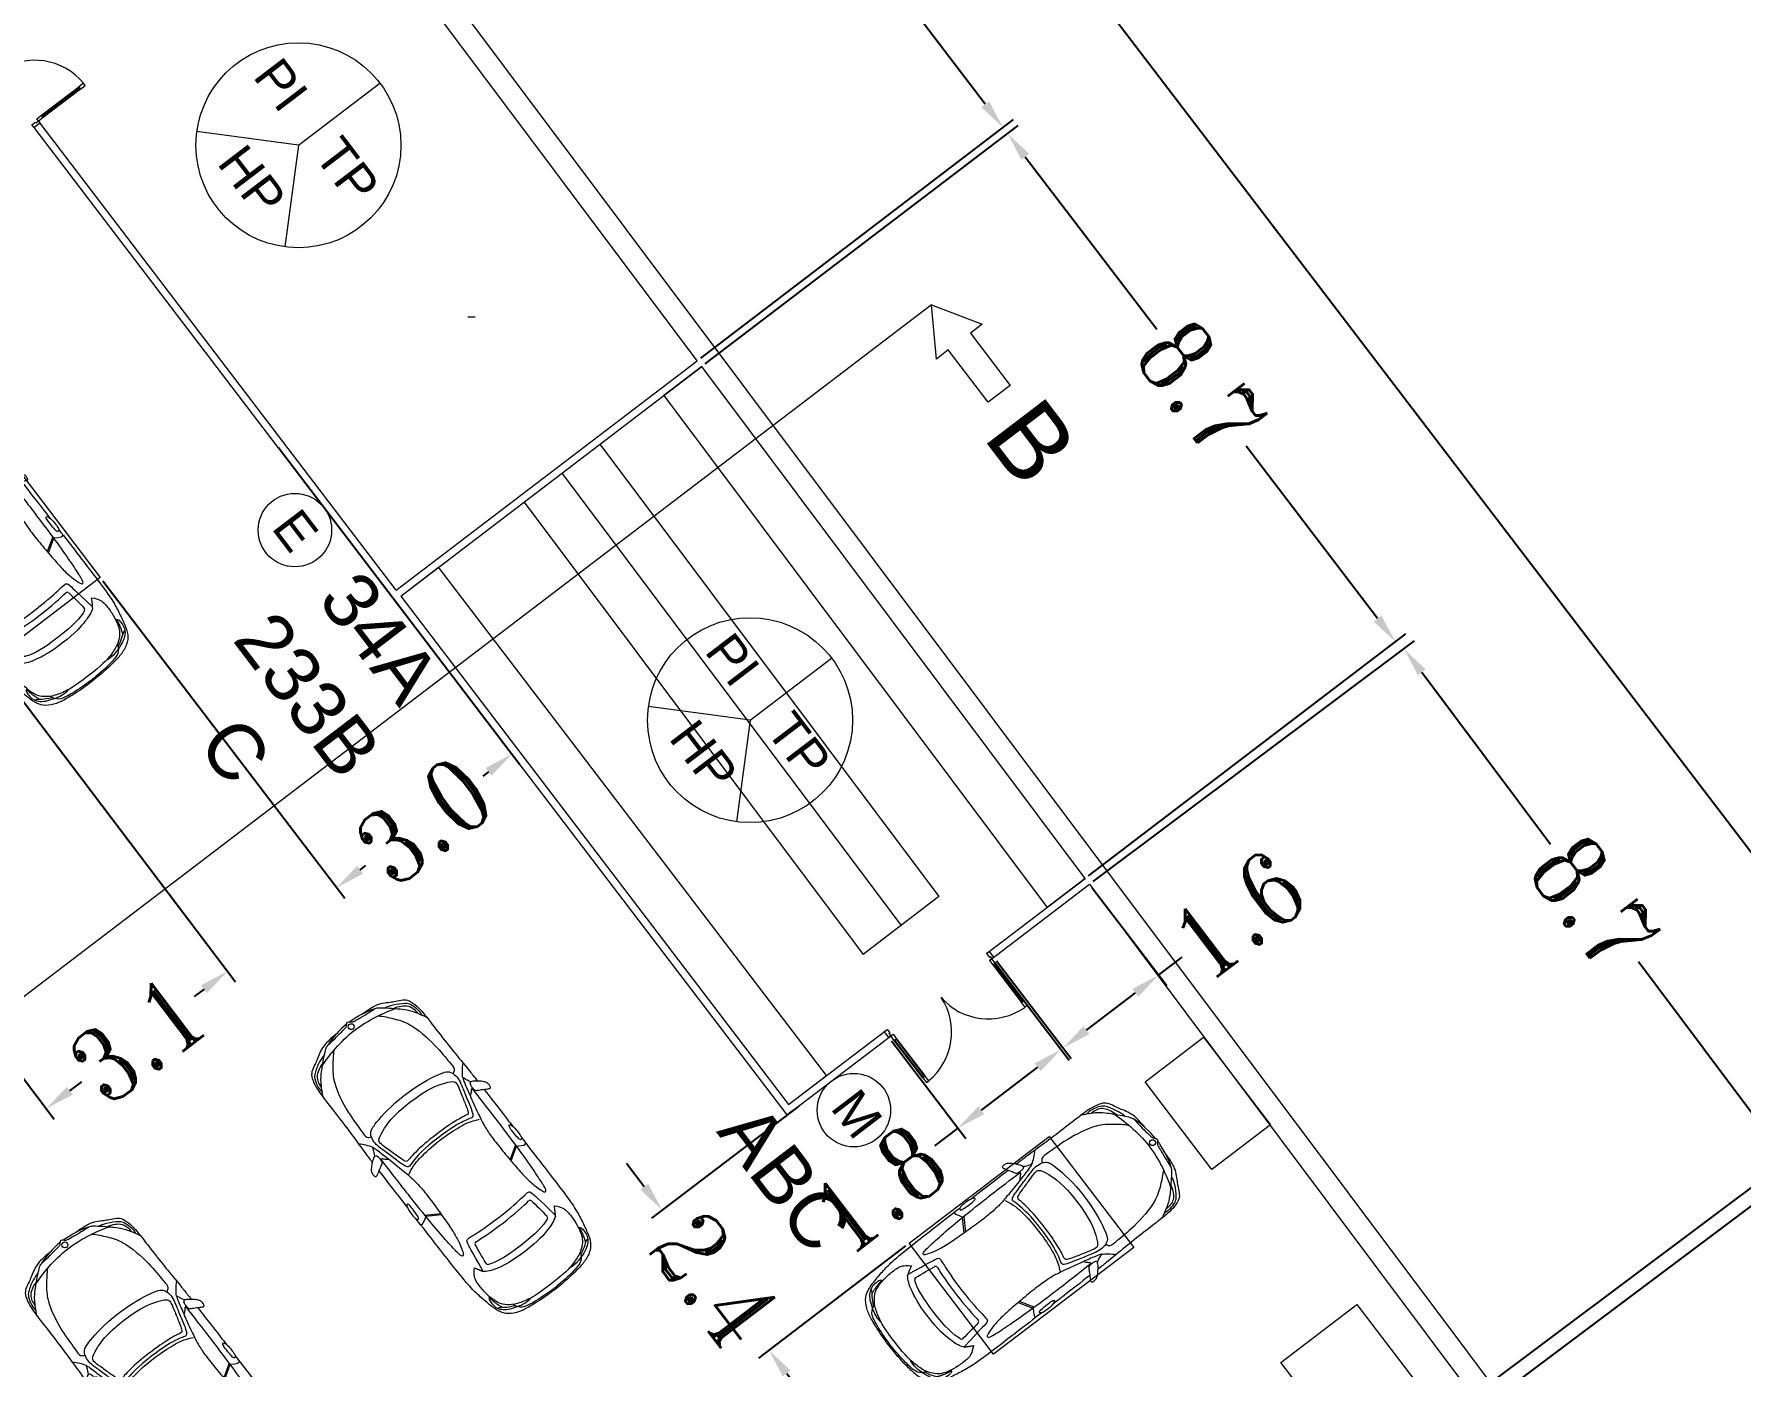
# Model space of a CAD drawing. Header units: metres. Extents: x 1384 to 1901, y 1501 to 2216.
# Drawn here: x 1449.24 to 1472.47, y 2141.61 to 2159.76 of the extents above; entities that cross this region are included whole.
import ezdxf

# ---------------------------------------------------------------- set-up
doc = ezdxf.new("R2010")
doc.units = ezdxf.units.M
doc.header["$LTSCALE"] = 0.05
doc.header["$PDMODE"] = 3
doc.linetypes.add('CONTINUA', pattern=[0])
for name, color, linetype, lineweight in [('Alineador', 101, 'CONTINUA', 15), ('Circulo', 250, 'Continuous', 15), ('Contorno', 250, 'Continuous', 15), ('Cotas Nave 2', 250, 'CONTINUA', 15), ('Desmontadora', 191, 'CONTINUA', 15), ('Elevadores', 31, 'CONTINUA', 15), ('Extintores', 1, 'CONTINUA', 15), ('Linea de Corte', 250, 'CONTINUA', 15), ('mobiliario', 253, 'CONTINUA', 15), ('Nave', 5, 'Continuous', 15), ('Pared Nave', 5, 'CONTINUA', 15), ('Puertas', 4, 'CONTINUA', 15), ('Tabiques', 241, 'CONTINUA', 15), ('TextoDCE', 250, 'Continuous', 15)]:
    doc.layers.add(name, color=color, linetype=linetype, lineweight=lineweight)
doc.layers.add('CochesN', color=7, linetype='CONTINUA', lineweight=15, true_color=0xc3ddd0)
doc.styles.add('ROMANT', font='ROMANT', dxfattribs={"width": 0.85})
doc.styles.get("Standard").update_dxf_attribs({"font": 'arial.ttf'})
doc.dimstyles.new('1-50-GENERAL', dxfattribs={"dimtxt": 0.38, "dimasz": 0.4, "dimexe": 0.18, "dimexo": 0.06, "dimgap": 0.09, "dimtad": 0, "dimdec": 1, "dimzin": 0, "dimdsep": 46, "dimtxsty": 'ROMANT', "dimcen": 0.09, "dimadec": 0, "dimazin": 0, "dimtfac": 1, "dimtdec": 1, "dimtix": 1, "dimtofl": 0, "dimtmove": 0, "dimatfit": 3, "dimfxl": 0, "dimtolj": 1, "dimtzin": 0, "dimarcsym": 0})

# ---------------------------------------------------------------- blocks, each defined once
blk = doc.blocks.new('vh10-3')
for points in [[(6.531, 5.087), (6.644, 5.27)], [(6.669, 5.27), (6.555, 5.086)], [(6.531, 3.879), (6.644, 3.697)], [(6.669, 3.696), (6.555, 3.88)]]:
    blk.add_lwpolyline(points)
blk.add_circle((9.33, 4.483), 0.0405)
for centre, radius, start, end in [((5.578, 5.09), 0.02, 81.3079, 140.3783), ((5.628, 4.983), 0.0289, 84.0079, 156.3114), ((5.923, 4.943), 0.0289, 353.2707, 80.1159), ((5.923, 4.024), 0.0289, 279.8841, 6.7293), ((5.578, 3.877), 0.02, 219.6217, 278.6921), ((5.628, 3.984), 0.0289, 203.6886, 275.9921)]:
    blk.add_arc(centre, radius, start, end)
for points, knots in [([(4.772, 4.483), (4.772, 4.666), (4.796, 4.87), (4.814, 5.015), (4.875, 5.173), (4.971, 5.265), (5.111, 5.312), (5.3, 5.353), (5.477, 5.382), (5.724, 5.394), (6.416, 5.396), (6.7, 5.396)], [18.735534, 18.735534, 18.735534, 18.735534, 19.587149, 20.438764, 21.290379, 22.141994, 22.99361, 23.845225, 24.69684, 25.548455, 26.165326, 26.165326, 26.165326, 26.165326]), ([(7.535, 5.395), (7.39, 5.396), (7.181, 5.396), (6.935, 5.396), (6.893, 5.396)], [10.6007845, 10.6007845, 10.6007845, 10.6007845, 11.0709972, 11.163998, 11.163998, 11.163998, 11.163998]), ([(9.376, 4.705), (9.372, 4.815), (9.361, 4.925), (9.324, 5.021), (9.269, 5.11), (9.233, 5.177), (9.187, 5.273), (9.136, 5.331), (9.002, 5.37), (8.865, 5.38), (8.799, 5.381), (8.545, 5.381), (8.168, 5.382), (7.989, 5.392), (7.735, 5.394), (7.678, 5.395)], [0, 0, 0, 0, 0.851615, 1.70323, 2.554846, 3.406461, 4.258076, 5.109691, 5.961306, 6.812921, 7.664537, 8.516152, 9.367767, 10.219382, 10.435603, 10.435603, 10.435603, 10.435603]), ([(7.727, 5.319), (7.765, 5.291), (7.807, 5.28), (7.846, 5.265), (7.832, 5.257), (7.757, 5.235), (7.534, 5.177), (7.25, 5.112), (7.124, 5.089), (6.951, 5.076), (6.725, 5.079), (6.441, 5.091), (6.242, 5.101), (6.069, 5.13), (5.937, 5.172), (5.905, 5.194), (5.912, 5.216), (5.962, 5.23), (6.178, 5.249), (6.499, 5.269), (6.917, 5.274), (7.267, 5.278), (7.647, 5.274)], [0, 0, 0, 0, 0.640801, 1.281602, 1.922403, 2.563203, 3.204004, 3.844805, 4.485606, 5.126407, 5.767208, 6.408009, 7.04881, 7.68961, 8.330411, 8.971212, 9.612013, 10.252814, 10.893615, 11.534416, 12.175216, 12.797218, 12.797218, 12.797218, 12.797218]), ([(9.22, 4.87), (9.171, 4.92), (9.057, 5.015), (8.864, 5.16), (8.433, 5.245), (8.137, 5.245), (7.995, 5.259), (7.974, 5.21), (7.966, 5.191)], [0, 0, 0, 0, 0.835236, 1.721034, 2.921428, 3.928485, 4.555062, 4.999927, 4.999927, 4.999927, 4.999927]), ([(9.251, 5.008), (9.242, 5.047), (9.222, 5.12), (9.135, 5.269), (9.075, 5.32), (8.952, 5.353), (8.891, 5.351), (8.861, 5.348)], [0, 0, 0, 0, 0.624807, 1.361869, 1.875216, 2.502924, 3.054732, 3.054732, 3.054732, 3.054732]), ([(9.171, 5.097), (9.164, 5.133), (9.137, 5.202), (9.077, 5.28), (9.006, 5.31), (8.948, 5.317), (8.919, 5.315)], [0, 0, 0, 0, 0.604327, 1.163219, 1.657111, 2.190481, 2.190481, 2.190481, 2.190481]), ([(5.436, 4.483), (5.436, 4.709), (5.48, 4.922), (5.521, 5.052), (5.563, 5.103)], [5.556552, 5.556552, 5.556552, 5.556552, 6.635134, 7.654502, 7.654502, 7.654502, 7.654502]), ([(5.582, 5.11), (5.905, 5.06), (6.031, 5.043), (6.055, 5.019), (6.049, 4.953), (6.024, 4.698), (6.024, 4.483)], [-3.392634, -3.392634, -3.392634, -3.392634, -2.551704, -1.701416, -0.851128, -0.000839, -0.000839, -0.000839, -0.000839]), ([(6.7, 3.571), (6.416, 3.571), (5.724, 3.572), (5.477, 3.584), (5.3, 3.613), (5.111, 3.654), (4.971, 3.701), (4.875, 3.794), (4.814, 3.952), (4.796, 4.096), (4.772, 4.301), (4.772, 4.483)], [11.305741, 11.305741, 11.305741, 11.305741, 11.922612, 12.774228, 13.625843, 14.477458, 15.329073, 16.180688, 17.032304, 17.883919, 18.735534, 18.735534, 18.735534, 18.735534]), ([(5.563, 3.864), (5.521, 3.914), (5.48, 4.044), (5.436, 4.257), (5.436, 4.483)], [3.458602, 3.458602, 3.458602, 3.458602, 4.477971, 5.556552, 5.556552, 5.556552, 5.556552]), ([(6.024, 4.483), (6.024, 4.269), (6.049, 4.014), (6.055, 3.947), (6.031, 3.924), (5.905, 3.906), (5.582, 3.857)], [-0.000839, -0.000839, -0.000839, -0.000839, 0.849449, 1.699737, 2.550025, 3.390956, 3.390956, 3.390956, 3.390956]), ([(9.376, 4.261), (9.372, 4.152), (9.361, 4.041), (9.324, 3.945), (9.269, 3.856), (9.233, 3.79), (9.187, 3.693), (9.136, 3.636), (9.002, 3.596), (8.865, 3.587), (8.799, 3.586), (8.545, 3.586), (8.168, 3.585), (7.989, 3.574), (7.735, 3.572), (7.678, 3.572)], [0, 0, 0, 0, 0.851615, 1.70323, 2.554846, 3.406461, 4.258076, 5.109691, 5.961306, 6.812921, 7.664537, 8.516152, 9.367767, 10.219382, 10.435603, 10.435603, 10.435603, 10.435603]), ([(9.22, 4.097), (9.171, 4.046), (9.057, 3.952), (8.864, 3.807), (8.433, 3.722), (8.137, 3.721), (7.995, 3.708), (7.974, 3.757), (7.966, 3.775)], [0, 0, 0, 0, 0.835236, 1.721034, 2.921428, 3.928485, 4.555062, 4.999927, 4.999927, 4.999927, 4.999927]), ([(7.727, 3.647), (7.765, 3.676), (7.807, 3.687), (7.846, 3.702), (7.832, 3.709), (7.757, 3.732), (7.534, 3.789), (7.25, 3.854), (7.124, 3.878), (6.951, 3.89), (6.725, 3.888), (6.441, 3.876), (6.242, 3.865), (6.069, 3.836), (5.937, 3.794), (5.905, 3.772), (5.912, 3.75), (5.962, 3.737), (6.178, 3.717), (6.499, 3.698), (6.917, 3.692), (7.267, 3.688), (7.647, 3.693)], [0, 0, 0, 0, 0.640801, 1.281602, 1.922403, 2.563203, 3.204004, 3.844805, 4.485606, 5.126407, 5.767208, 6.408009, 7.04881, 7.68961, 8.330411, 8.971212, 9.612013, 10.252814, 10.893615, 11.534416, 12.175216, 12.797218, 12.797218, 12.797218, 12.797218]), ([(9.251, 3.959), (9.242, 3.92), (9.222, 3.846), (9.135, 3.697), (9.075, 3.646), (8.952, 3.614), (8.891, 3.615), (8.861, 3.619)], [0, 0, 0, 0, 0.624807, 1.361869, 1.875216, 2.502924, 3.054732, 3.054732, 3.054732, 3.054732]), ([(9.171, 3.87), (9.164, 3.833), (9.137, 3.764), (9.077, 3.686), (9.006, 3.656), (8.948, 3.649), (8.919, 3.651)], [0, 0, 0, 0, 0.604327, 1.163219, 1.657111, 2.190481, 2.190481, 2.190481, 2.190481]), ([(7.535, 3.571), (7.39, 3.571), (7.181, 3.571), (6.935, 3.571), (6.893, 3.571)], [10.6007845, 10.6007845, 10.6007845, 10.6007845, 11.0709972, 11.163998, 11.163998, 11.163998, 11.163998])]:
    blk.add_open_spline(points, degree=3, knots=knots)
for points, degree in [([(6.648, 5.27), (6.592, 5.358), (6.585, 5.376), (6.599, 5.396)], 3), ([(6.936, 5.378), (6.944, 5.371), (6.935, 5.362), (6.919, 5.353), (6.837, 5.349), (6.705, 5.355), (6.681, 5.365), (6.68, 5.381), (6.702, 5.402), (6.78, 5.406), (6.888, 5.402), (6.928, 5.385), (6.936, 5.378)], 3), ([(7.591, 5.299), (7.598, 5.29), (7.611, 5.285), (7.664, 5.283), (7.703, 5.284), (7.731, 5.298), (7.728, 5.331), (7.659, 5.42), (7.608, 5.471), (7.563, 5.491), (7.506, 5.488), (7.497, 5.482), (7.496, 5.464), (7.514, 5.432), (7.568, 5.339), (7.584, 5.308), (7.591, 5.299)], 3), ([(7.838, 5.262), (7.897, 5.292), (7.946, 5.339), (7.998, 5.39)], 3), ([(8.799, 5.381), (8.93, 5.312), (9.025, 5.251), (9.119, 5.155), (9.153, 5.117), (9.266, 4.993), (9.313, 4.928), (9.329, 4.894), (9.33, 4.812), (9.354, 4.641), (9.363, 4.562), (9.373, 4.529), (9.397, 4.511), (9.409, 4.495), (9.41, 4.483)], 3), ([(4.864, 4.483), (4.864, 4.735), (4.891, 4.879), (4.946, 5.056), (5.03, 5.163), (5.106, 5.217), (5.205, 5.248), (5.343, 5.273), (5.516, 5.273), (5.581, 5.256), (5.646, 5.215), (5.684, 5.176)], 3), ([(5.234, 5.252), (5.241, 5.274), (5.213, 5.289), (5.132, 5.289), (5.053, 5.273), (4.989, 5.22), (4.935, 5.137), (4.89, 4.999), (4.869, 4.912), (4.88, 4.808)], 3), ([(5.05, 5.264), (5.042, 5.224), (5.003, 5.186), (4.958, 5.11), (4.933, 5.054)], 3), ([(5.235, 5.265), (5.13, 5.251), (5.024, 5.207)], 2), ([(5.684, 5.176), (5.598, 5.131), (5.571, 5.109)], 2), ([(7.397, 4.483), (7.397, 4.716), (7.357, 4.945), (7.328, 5.015), (7.33, 5.053), (7.392, 5.083), (7.617, 5.144), (7.771, 5.187), (7.864, 5.211), (7.975, 5.195), (8.03, 5.158), (8.073, 5.083), (8.14, 4.716), (8.14, 4.483)], 3), ([(7.449, 4.483), (7.449, 4.627), (7.435, 4.829), (7.414, 4.944), (7.402, 4.988), (7.404, 5.023), (7.432, 5.035), (7.499, 5.06), (7.686, 5.113), (7.815, 5.151), (7.869, 5.151), (7.924, 5.063), (8.018, 4.785), (8.018, 4.483)], 3), ([(7.646, 5.284), (7.65, 5.265), (7.632, 5.247), (7.611, 5.23), (7.591, 5.208), (7.581, 5.19)], 3), ([(4.79, 4.483), (4.79, 4.528), (4.802, 4.79), (4.837, 4.965), (4.861, 5.004), (4.904, 5.039)], 3), ([(4.904, 5.039), (4.936, 5.058), (4.963, 5.066)], 2), ([(5.535, 4.483), (5.535, 4.732), (5.559, 4.898), (5.602, 4.994)], 3), ([(5.631, 5.011), (5.744, 4.999), (5.844, 4.986), (5.928, 4.971)], 3), ([(5.952, 4.939), (5.943, 4.863), (5.928, 4.657), (5.928, 4.483)], 3), ([(7.248, 5.096), (7.308, 4.975), (7.333, 4.833), (7.354, 4.629), (7.354, 4.483)], 3), ([(9.153, 5.117), (9.203, 4.977), (9.264, 4.718), (9.264, 4.483)], 3), ([(9.398, 4.508), (9.393, 4.623), (9.369, 4.789), (9.325, 4.897)], 3), ([(4.904, 3.928), (4.861, 3.962), (4.837, 4.002), (4.802, 4.177), (4.79, 4.439), (4.79, 4.483)], 3), ([(5.684, 3.79), (5.646, 3.752), (5.581, 3.71), (5.516, 3.693), (5.343, 3.694), (5.205, 3.718), (5.106, 3.75), (5.03, 3.804), (4.946, 3.911), (4.891, 4.088), (4.864, 4.232), (4.864, 4.483)], 3), ([(5.602, 3.972), (5.559, 4.069), (5.535, 4.234), (5.535, 4.483)], 3), ([(5.928, 4.483), (5.928, 4.309), (5.943, 4.104), (5.952, 4.027)], 3), ([(7.354, 4.483), (7.354, 4.337), (7.333, 4.134), (7.308, 3.991), (7.248, 3.87)], 3), ([(8.14, 4.483), (8.14, 4.25), (8.073, 3.883), (8.03, 3.808), (7.975, 3.772), (7.864, 3.755), (7.771, 3.779), (7.617, 3.823), (7.392, 3.883), (7.33, 3.914), (7.328, 3.951), (7.357, 4.021), (7.397, 4.25), (7.397, 4.483)], 3), ([(8.018, 4.483), (8.018, 4.181), (7.924, 3.904), (7.869, 3.816), (7.815, 3.816), (7.686, 3.853), (7.499, 3.906), (7.432, 3.931), (7.404, 3.944), (7.402, 3.979), (7.414, 4.022), (7.435, 4.138), (7.449, 4.34), (7.449, 4.483)], 3), ([(9.41, 4.483), (9.409, 4.472), (9.397, 4.455), (9.373, 4.438), (9.363, 4.404), (9.354, 4.325), (9.33, 4.155), (9.329, 4.073), (9.313, 4.038), (9.266, 3.973), (9.153, 3.85), (9.119, 3.812), (9.025, 3.715), (8.93, 3.655), (8.799, 3.586)], 3), ([(9.264, 4.483), (9.264, 4.248), (9.203, 3.989), (9.153, 3.849)], 3), ([(9.398, 4.459), (9.393, 4.343), (9.369, 4.177), (9.325, 4.069)], 3), ([(5.234, 3.715), (5.241, 3.693), (5.213, 3.677), (5.132, 3.677), (5.053, 3.693), (4.989, 3.746), (4.935, 3.83), (4.89, 3.967), (4.869, 4.054), (4.88, 4.158)], 3), ([(5.928, 3.995), (5.844, 3.98), (5.744, 3.967), (5.631, 3.955)], 3), ([(4.963, 3.9), (4.936, 3.908), (4.904, 3.928)], 2), ([(5.05, 3.702), (5.042, 3.742), (5.003, 3.78), (4.958, 3.857), (4.933, 3.912)], 3), ([(5.235, 3.701), (5.13, 3.715), (5.024, 3.759)], 2), ([(5.571, 3.858), (5.598, 3.835), (5.684, 3.79)], 2), ([(7.646, 3.683), (7.65, 3.702), (7.632, 3.719), (7.611, 3.736), (7.591, 3.758), (7.581, 3.777)], 3), ([(6.648, 3.696), (6.592, 3.609), (6.585, 3.59), (6.599, 3.571)], 3), ([(6.936, 3.588), (6.944, 3.595), (6.935, 3.605), (6.919, 3.614), (6.837, 3.618), (6.705, 3.612), (6.681, 3.602), (6.68, 3.585), (6.702, 3.564), (6.78, 3.56), (6.888, 3.564), (6.928, 3.582), (6.936, 3.588)], 3), ([(7.591, 3.667), (7.598, 3.676), (7.611, 3.682), (7.664, 3.684), (7.703, 3.682), (7.731, 3.669), (7.728, 3.635), (7.659, 3.546), (7.608, 3.496), (7.563, 3.475), (7.506, 3.479), (7.497, 3.485), (7.496, 3.503), (7.514, 3.534), (7.568, 3.627), (7.584, 3.658), (7.591, 3.667)], 3), ([(7.838, 3.704), (7.897, 3.674), (7.946, 3.627), (7.998, 3.576)], 3)]:
    blk.add_open_spline(points, degree=degree)
blk = doc.blocks.new('A$C3628088D')
at = {"layer": 'Puertas'}
for p, q in [((35, 820), (35, 900)), ((35, 900), (75, 900)), ((75, 820), (35, 820)), ((75, 820), (35, 820)), ((35, 820), (35, 180)), ((45, 820), (45, 180)), ((65, 820), (45, 820)), ((65, 180), (65, 820)), ((75, 900), (75, 820)), ((75, 180), (75, 820)), ((35, 100), (0, 100)), ((0, 100), (0, 0)), ((35, 180), (35, 100)), ((75, 180), (35, 180)), ((35, 180), (75, 180)), ((35, 60), (35, 100)), ((35, 100), (75, 100)), ((50, 60), (35, 60)), ((45, 180), (65, 180)), ((50, 50), (50, 60)), ((50, 0), (50, 50)), ((75, 100), (75, 180)), ((0, 0), (50, 0))]:
    blk.add_line(p, q, dxfattribs=at)
for points in [[(1725, 900), (1725, 820), (1765, 820), (1765, 900)], [(1725, 180), (1725, 820), (1765, 820), (1765, 180)], [(1735, 180), (1735, 820), (1755, 820), (1755, 180)], [(1725, 100), (1725, 180), (1765, 180), (1765, 100)], [(1765, 100), (1800, 100), (1800, 0), (1750, 0), (1750, 50), (1750, 60), (1765, 60)]]:
    blk.add_lwpolyline(points, close=True, dxfattribs=at)
blk.add_arc((1757, 42), 858, 92.1038, 176.1334, dxfattribs=at)
blk.add_ellipse((70, 105), major_axis=(-772, 326), ratio=0.94084, start_param=-2.726592, end_param=-1.199193, dxfattribs=at)
blk = doc.blocks.new('*D234')
at = {"layer": 'Cotas Nave 2', "color": 0, "lineweight": -2, "transparency": 16777216}
for p, q in [((1462.311, 2147.122), (1463.326, 2145.791)), ((1460.908, 2146.051), (1461.922, 2144.721)), ((1462.898, 2145.692), (1462.131, 2145.107)), ((1461.813, 2144.864), (1461.495, 2144.621))]:
    blk.add_line(p, q, dxfattribs=at)
at = {"layer": 'Cotas Nave 2', "color": 0, "transparency": 16777216}
for points in [[(1462.858, 2145.745), (1462.939, 2145.639), (1463.217, 2145.934)], [(1462.091, 2145.16), (1462.172, 2145.054), (1461.813, 2144.864)]]:
    blk.add_solid(points, dxfattribs=at)
at = {"layer": 'Defpoints', "color": 0, "transparency": 16777216}
for p in [(1462.275, 2147.169), (1460.871, 2146.099), (1461.813, 2144.864)]:
    blk.add_point(p, dxfattribs=at)
at = {"layer": 'Cotas Nave 2', "color": 0, "transparency": 16777216, "insert": (1460.731, 2144.039), "char_height": 1, "attachment_point": 5, "rotation": 37.3275, "style": 'ROMANT'}
blk.add_mtext('\\A1;1.8', dxfattribs=at)
blk = doc.blocks.new('*D235')
at = {"layer": 'Cotas Nave 2', "color": 0, "lineweight": -2, "transparency": 16777216}
for p, q in [((1463.641, 2148.136), (1464.656, 2146.805)), ((1462.339, 2147.143), (1463.354, 2145.812)), ((1464.547, 2146.949), (1464.865, 2147.191)), ((1463.562, 2146.198), (1464.229, 2146.706))]:
    blk.add_line(p, q, dxfattribs=at)
at = {"layer": 'Cotas Nave 2', "color": 0, "transparency": 16777216}
for points in [[(1464.188, 2146.759), (1464.269, 2146.653), (1464.547, 2146.949)], [(1463.522, 2146.251), (1463.603, 2146.145), (1463.244, 2145.955)]]:
    blk.add_solid(points, dxfattribs=at)
at = {"layer": 'Defpoints', "color": 0, "transparency": 16777216}
for p in [(1463.605, 2148.184), (1462.303, 2147.191), (1463.244, 2145.955)]:
    blk.add_point(p, dxfattribs=at)
at = {"layer": 'Cotas Nave 2', "color": 0, "transparency": 16777216, "insert": (1465.628, 2147.773), "char_height": 1, "attachment_point": 5, "rotation": 37.3275, "style": 'ROMANT'}
blk.add_mtext('\\A1;1.6', dxfattribs=at)
blk = doc.blocks.new('*D236')
at = {"layer": 'Cotas Nave 2', "color": 0, "lineweight": -2, "transparency": 16777216}
for p, q in [((1458.373, 2155.268), (1462.632, 2158.515)), ((1462.731, 2158.088), (1464.522, 2155.741)), ((1467.525, 2151.802), (1465.735, 2154.149)), ((1463.592, 2148.299), (1467.911, 2151.593))]:
    blk.add_line(p, q, dxfattribs=at)
at = {"layer": 'Cotas Nave 2', "color": 0, "transparency": 16777216}
for points in [[(1462.784, 2158.129), (1462.678, 2158.048), (1462.489, 2158.406)], [(1467.578, 2151.842), (1467.472, 2151.761), (1467.768, 2151.484)]]:
    blk.add_solid(points, dxfattribs=at)
at = {"layer": 'Defpoints', "color": 0, "transparency": 16777216}
for p in [(1458.326, 2155.232), (1467.768, 2151.484), (1463.544, 2148.263)]:
    blk.add_point(p, dxfattribs=at)
at = {"layer": 'Cotas Nave 2', "color": 0, "transparency": 16777216, "insert": (1465.128, 2154.945), "char_height": 1, "attachment_point": 5, "rotation": 307.3275, "style": 'ROMANT'}
blk.add_mtext('\\A1;8.7', dxfattribs=at)
blk = doc.blocks.new('*D239')
at = {"layer": 'Cotas Nave 2', "color": 0, "lineweight": -2, "transparency": 16777216}
for p, q in [((1452.375, 2163.275), (1456.566, 2166.471)), ((1456.665, 2166.043), (1458.819, 2163.219)), ((1462.186, 2158.804), (1460.032, 2161.628)), ((1458.313, 2155.348), (1462.571, 2158.595))]:
    blk.add_line(p, q, dxfattribs=at)
at = {"layer": 'Cotas Nave 2', "color": 0, "transparency": 16777216}
for points in [[(1456.718, 2166.084), (1456.612, 2166.003), (1456.423, 2166.362)], [(1462.239, 2158.844), (1462.133, 2158.763), (1462.428, 2158.486)]]:
    blk.add_solid(points, dxfattribs=at)
at = {"layer": 'Defpoints', "color": 0, "transparency": 16777216}
for p in [(1452.327, 2163.238), (1462.428, 2158.486), (1458.265, 2155.311)]:
    blk.add_point(p, dxfattribs=at)
at = {"layer": 'Cotas Nave 2', "color": 0, "transparency": 16777216, "insert": (1459.425, 2162.424), "char_height": 1, "attachment_point": 5, "rotation": 307.3275, "style": 'ROMANT'}
blk.add_mtext('\\A1;9.9', dxfattribs=at)
blk = doc.blocks.new('*D241')
at = {"layer": 'Cotas Nave 2', "color": 0, "lineweight": -2, "transparency": 16777216}
for p, q in [((1452.357, 2163.696), (1448.539, 2168.817)), ((1448.326, 2168.434), (1438.071, 2160.789)), ((1425.628, 2151.512), (1435.883, 2159.157)), ((1429.017, 2146.296), (1425.199, 2151.417))]:
    blk.add_line(p, q, dxfattribs=at)
at = {"layer": 'Cotas Nave 2', "color": 0, "transparency": 16777216}
for points in [[(1448.286, 2168.488), (1448.366, 2168.381), (1448.647, 2168.673)], [(1425.588, 2151.566), (1425.667, 2151.459), (1425.307, 2151.273)]]:
    blk.add_solid(points, dxfattribs=at)
at = {"layer": 'Defpoints', "color": 0, "transparency": 16777216}
for p in [(1452.393, 2163.648), (1425.307, 2151.273), (1429.053, 2146.248)]:
    blk.add_point(p, dxfattribs=at)
at = {"layer": 'Cotas Nave 2', "color": 0, "transparency": 16777216, "insert": (1436.977, 2159.973), "char_height": 1, "attachment_point": 5, "rotation": 36.7046, "style": 'ROMANT'}
blk.add_mtext('\\A1;29.1', dxfattribs=at)
blk = doc.blocks.new('*D242')
at = {"layer": 'Cotas Nave 2', "color": 0, "lineweight": -2, "transparency": 16777216}
for p, q in [((1463.653, 2148.22), (1468.03, 2151.498)), ((1468.126, 2151.07), (1469.878, 2148.731)), ((1472.865, 2144.742), (1471.078, 2147.129)), ((1468.872, 2141.251), (1473.249, 2144.53))]:
    blk.add_line(p, q, dxfattribs=at)
at = {"layer": 'Cotas Nave 2', "color": 0, "transparency": 16777216}
for points in [[(1468.179, 2151.11), (1468.073, 2151.03), (1467.886, 2151.39)], [(1472.919, 2144.782), (1472.812, 2144.702), (1473.105, 2144.422)]]:
    blk.add_solid(points, dxfattribs=at)
at = {"layer": 'Defpoints', "color": 0, "transparency": 16777216}
for p in [(1463.605, 2148.184), (1473.105, 2144.422), (1468.824, 2141.215)]:
    blk.add_point(p, dxfattribs=at)
at = {"layer": 'Cotas Nave 2', "color": 0, "transparency": 16777216, "insert": (1470.478, 2147.93), "char_height": 1, "attachment_point": 5, "rotation": 306.8312, "style": 'ROMANT'}
blk.add_mtext('\\A1;8.7', dxfattribs=at)
blk = doc.blocks.new('*D244')
at = {"layer": 'Cotas Nave 2', "color": 0, "lineweight": -2, "transparency": 16777216}
for p, q in [((1468.993, 2141.092), (1473.421, 2144.409)), ((1473.517, 2143.981), (1474.425, 2142.768)), ((1476.574, 2139.898), (1475.625, 2141.166)), ((1472.53, 2136.37), (1476.958, 2139.686))]:
    blk.add_line(p, q, dxfattribs=at)
at = {"layer": 'Cotas Nave 2', "color": 0, "transparency": 16777216}
for points in [[(1473.57, 2144.02), (1473.463, 2143.941), (1473.277, 2144.301)], [(1476.628, 2139.938), (1476.521, 2139.858), (1476.814, 2139.578)]]:
    blk.add_solid(points, dxfattribs=at)
at = {"layer": 'Defpoints', "color": 0, "transparency": 16777216}
for p in [(1468.945, 2141.056), (1476.814, 2139.578), (1472.482, 2136.334)]:
    blk.add_point(p, dxfattribs=at)
at = {"layer": 'Cotas Nave 2', "color": 0, "transparency": 16777216, "insert": (1475.025, 2141.967), "char_height": 1, "attachment_point": 5, "rotation": 306.832, "style": 'ROMANT'}
blk.add_mtext('\\A1;5.9', dxfattribs=at)
blk = doc.blocks.new('*D258')
at = {"layer": 'Cotas Nave 2', "color": 0, "lineweight": -2, "transparency": 16777216}
for p, q in [((1452.441, 2163.684), (1458.073, 2167.979)), ((1458.172, 2167.552), (1479.299, 2139.846)), ((1502.365, 2109.598), (1481.004, 2137.61)), ((1496.621, 2104.714), (1502.751, 2109.389))]:
    blk.add_line(p, q, dxfattribs=at)
at = {"layer": 'Cotas Nave 2', "color": 0, "transparency": 16777216}
for points in [[(1458.225, 2167.592), (1458.119, 2167.511), (1457.93, 2167.87)], [(1502.418, 2109.638), (1502.312, 2109.557), (1502.608, 2109.28)]]:
    blk.add_solid(points, dxfattribs=at)
at = {"layer": 'Defpoints', "color": 0, "transparency": 16777216}
for p in [(1457.93, 2167.87), (1452.393, 2163.648), (1496.573, 2104.678)]:
    blk.add_point(p, dxfattribs=at)
at = {"layer": 'Cotas Nave 2', "color": 0, "transparency": 16777216, "insert": (1480.152, 2138.728), "char_height": 1, "attachment_point": 5, "rotation": 307.3275, "style": 'ROMANT'}
blk.add_mtext('\\A1;73.7', dxfattribs=at)
blk = doc.blocks.new('*D265')
at = {"layer": 'Cotas Nave 2', "color": 0, "lineweight": -2, "transparency": 16777216}
for p, q in [((1459.647, 2145.165), (1457.645, 2143.639)), ((1457.545, 2144.066), (1457.303, 2144.384)), ((1461.1, 2143.26), (1459.098, 2141.733)), ((1459.483, 2141.524), (1459.726, 2141.206))]:
    blk.add_line(p, q, dxfattribs=at)
at = {"layer": 'Cotas Nave 2', "color": 0, "transparency": 16777216}
for points in [[(1457.598, 2144.106), (1457.492, 2144.025), (1457.788, 2143.748)], [(1459.536, 2141.564), (1459.43, 2141.484), (1459.241, 2141.842)]]:
    blk.add_solid(points, dxfattribs=at)
at = {"layer": 'Defpoints', "color": 0, "transparency": 16777216}
for p in [(1459.694, 2145.202), (1457.788, 2143.748), (1461.148, 2143.296)]:
    blk.add_point(p, dxfattribs=at)
at = {"layer": 'Cotas Nave 2', "color": 0, "transparency": 16777216, "insert": (1458.514, 2142.795), "char_height": 1, "attachment_point": 5, "rotation": 307.3275, "style": 'ROMANT'}
blk.add_mtext('\\A1;2.4', dxfattribs=at)
blk = doc.blocks.new('*D281')
at = {"layer": 'Cotas Nave 2', "color": 0, "lineweight": -2, "transparency": 16777216}
for p, q in [((1429.005, 2146.212), (1424.085, 2142.515)), ((1424.469, 2142.304), (1445.493, 2114.317)), ((1468.224, 2084.058), (1447.181, 2112.069)), ((1473.241, 2087.327), (1468.32, 2083.63))]:
    blk.add_line(p, q, dxfattribs=at)
at = {"layer": 'Cotas Nave 2', "color": 0, "transparency": 16777216}
for points in [[(1424.522, 2142.344), (1424.415, 2142.264), (1424.228, 2142.624)], [(1468.277, 2084.098), (1468.17, 2084.018), (1468.464, 2083.738)]]:
    blk.add_solid(points, dxfattribs=at)
at = {"layer": 'Defpoints', "color": 0, "transparency": 16777216}
for p in [(1429.053, 2146.248), (1473.289, 2087.363), (1468.464, 2083.738)]:
    blk.add_point(p, dxfattribs=at)
at = {"layer": 'Cotas Nave 2', "color": 0, "transparency": 16777216, "insert": (1446.337, 2113.193), "char_height": 1, "attachment_point": 5, "rotation": 306.9145, "style": 'ROMANT'}
blk.add_mtext('\\A1;73.6', dxfattribs=at)
blk = doc.blocks.new('*D282')
at = {"layer": 'Cotas Nave 2', "color": 0, "lineweight": -2, "transparency": 16777216}
for p, q in [((1452.56, 2154.133), (1455.853, 2149.814)), ((1450.174, 2152.314), (1453.468, 2147.995)), ((1455.426, 2149.715), (1455.347, 2149.654)), ((1453.676, 2148.381), (1453.755, 2148.441))]:
    blk.add_line(p, q, dxfattribs=at)
at = {"layer": 'Cotas Nave 2', "color": 0, "transparency": 16777216}
for points in [[(1455.385, 2149.768), (1455.466, 2149.662), (1455.744, 2149.957)], [(1453.636, 2148.434), (1453.717, 2148.328), (1453.358, 2148.138)]]:
    blk.add_solid(points, dxfattribs=at)
at = {"layer": 'Defpoints', "color": 0, "transparency": 16777216}
for p in [(1452.523, 2154.181), (1450.138, 2152.362), (1455.744, 2149.957)]:
    blk.add_point(p, dxfattribs=at)
at = {"layer": 'Cotas Nave 2', "color": 0, "transparency": 16777216, "insert": (1454.551, 2149.048), "char_height": 1, "attachment_point": 5, "rotation": 37.3275, "style": 'ROMANT'}
blk.add_mtext('\\A1;3.0', dxfattribs=at)
blk = doc.blocks.new('*D283')
at = {"layer": 'Cotas Nave 2', "color": 0, "lineweight": -2, "transparency": 16777216}
for p, q in [((1448.7, 2151.19), (1451.981, 2146.855)), ((1446.233, 2149.322), (1449.515, 2144.988)), ((1451.554, 2146.757), (1451.42, 2146.656)), ((1449.725, 2145.372), (1449.889, 2145.496))]:
    blk.add_line(p, q, dxfattribs=at)
at = {"layer": 'Cotas Nave 2', "color": 0, "transparency": 16777216}
for points in [[(1451.514, 2146.81), (1451.594, 2146.704), (1451.873, 2146.999)], [(1449.685, 2145.426), (1449.765, 2145.319), (1449.406, 2145.131)]]:
    blk.add_solid(points, dxfattribs=at)
at = {"layer": 'Defpoints', "color": 0, "transparency": 16777216}
for p in [(1448.664, 2151.237), (1446.197, 2149.37), (1451.873, 2146.999)]:
    blk.add_point(p, dxfattribs=at)
at = {"layer": 'Cotas Nave 2', "color": 0, "transparency": 16777216, "insert": (1450.654, 2146.076), "char_height": 1, "attachment_point": 5, "rotation": 37.129, "style": 'ROMANT'}
blk.add_mtext('\\A1;3.1', dxfattribs=at)

msp = doc.modelspace()

# ---------------------------------------------------------------- linework, layer by layer
at = {"layer": 'Alineador'}
msp.add_lwpolyline([(1465.156, 2146.102), (1466.066, 2144.909), (1465.271, 2144.302), (1464.361, 2145.495)], close=True, dxfattribs=at)
at = {"layer": 'Circulo'}
for p, q in [((1452.838, 2158.245), (1453.947, 2159.091)), ((1452.838, 2158.245), (1451.455, 2158.431)), ((1452.838, 2158.245), (1452.651, 2156.863)), ((1458.985, 2150.418), (1460.094, 2151.264)), ((1458.985, 2150.418), (1457.602, 2150.604)), ((1458.985, 2150.418), (1458.799, 2149.035))]:
    msp.add_line(p, q, dxfattribs=at)
for centre in [(1452.838, 2158.245), (1458.985, 2150.418)]:
    msp.add_circle(centre, 1.395, dxfattribs=at)
at = {"layer": 'Contorno'}
msp.add_line((1455.142, 2155.908), (1455.242, 2155.908), dxfattribs=at)
at = {"layer": 'Desmontadora'}
msp.add_lwpolyline([(1466.21, 2141.674), (1467.244, 2142.463), (1468.426, 2140.912), (1467.392, 2140.124)], close=True, dxfattribs=at)
at = {"layer": 'Elevadores'}
for points in [[(1447.172, 2153.118), (1448.682, 2154.27), (1450.138, 2152.362), (1448.627, 2151.21)], [(1463.056, 2144.751), (1464.208, 2143.241), (1462.3, 2141.785), (1461.148, 2143.296)]]:
    msp.add_lwpolyline(points, close=True, dxfattribs=at)
at = {"layer": 'Extintores'}
for centre in [(1452.79, 2153.006), (1452.79, 2153.006), (1460.398, 2145.109)]:
    msp.add_circle(centre, 0.5, dxfattribs=at)
at = {"layer": 'Linea de Corte'}
msp.add_line((1461.452, 2156.072), (1436.467, 2137.02), dxfattribs=at)
at = {"layer": 'Linea de Corte', "linetype": 'Continuous'}
msp.add_lwpolyline([(1462.226, 2154.746), (1461.683, 2155.458), (1461.52, 2155.334), (1461.452, 2156.072), (1462.145, 2155.81), (1461.983, 2155.686), (1462.526, 2154.974), (1462.226, 2154.746)], dxfattribs=at)
at = {"layer": 'mobiliario'}
for p, q in [((1457.809, 2154.837), (1463.027, 2147.869)), ((1456.942, 2154.177), (1461.555, 2148.016)), ((1456.425, 2153.782), (1461.039, 2147.622)), ((1455.908, 2153.388), (1460.522, 2147.228)), ((1460.025, 2145.58), (1454.746, 2152.502)), ((1461.555, 2148.016), (1460.522, 2147.228))]:
    msp.add_line(p, q, dxfattribs=at)
at = {"layer": 'Nave'}
msp.add_lwpolyline([(1429.053, 2146.248), (1452.393, 2163.648), (1496.573, 2104.678), (1478.833, 2091.528), (1469.012, 2104.612)], dxfattribs=at)
at = {"layer": 'Pared Nave'}
for p, q in [((1458.265, 2155.311), (1452.327, 2163.238)), ((1463.544, 2148.263), (1458.326, 2155.232)), ((1463.605, 2148.184), (1468.824, 2141.215))]:
    msp.add_line(p, q, dxfattribs=at)
at = {"layer": 'Tabiques'}
for p, q in [((1454.15, 2152.047), (1449.241, 2158.485)), ((1454.169, 2152.188), (1449.321, 2158.545)), ((1454.169, 2152.188), (1458.265, 2155.311)), ((1454.23, 2152.108), (1458.326, 2155.232)), ((1458.326, 2155.232), (1457.809, 2154.837)), ((1458.326, 2155.232), (1458.326, 2155.232)), ((1454.23, 2152.108), (1454.746, 2152.502)), ((1459.489, 2145.045), (1454.15, 2152.047)), ((1454.23, 2152.108), (1459.508, 2145.186)), ((1462.202, 2147.24), (1463.544, 2148.263)), ((1462.202, 2147.24), (1463.544, 2148.263)), ((1463.544, 2148.263), (1463.027, 2147.869)), ((1462.243, 2147.145), (1463.605, 2148.184)), ((1459.508, 2145.186), (1460.85, 2146.209)), ((1459.508, 2145.186), (1460.85, 2146.209)), ((1459.569, 2145.106), (1460.931, 2146.145)), ((1459.508, 2145.186), (1460.025, 2145.58)), ((1459.569, 2145.106), (1459.489, 2145.045))]:
    msp.add_line(p, q, dxfattribs=at)

# ---------------------------------------------------------------- block references
at = {"layer": 'CochesN'}
for p, xscale, yscale, zscale, rotation in [((1456.454, 2149.934), 0.9929999349109643, 0.9929999349109643, 0.9929999349109643, 127.8135183497132), ((1462.753, 2141.655), 0.9929999349109639, 0.9929999349109639, 0.9929999349109639, 127.8135183497132), ((1459.872, 2135.469), 0.9929999349109643, 0.9929999349109643, 0.9929999349109643, 37.81351834981396), ((1458.856, 2138.684), 0.9929999349109636, 0.9929999349109636, 0.9929999349109636, 127.8135183497132)]:
    msp.add_blockref('vh10-3', p, dxfattribs=dict(at, xscale=xscale, yscale=yscale, zscale=zscale, rotation=rotation))
at = {"layer": 'Puertas', "xscale": 0.001, "yscale": 0.001, "zscale": 0.001}
for p, rotation in [((1448.15, 2159.916), 307.3275155236963), ((1462.242, 2147.27), 217.3275155239921)]:
    msp.add_blockref('A$C3628088D', p, dxfattribs=dict(at, rotation=rotation))

# ---------------------------------------------------------------- texts
at = {"layer": 'Extintores', "attachment_point": 1, "rotation": 307.3275}
for s, width, insert, char_height in [('E', 1.11443, (1452.856, 2153.338), 0.5), ('\\pi-0.66106;34A\\P\\pi-0.93041;233B\\P\\pi-0.08168;C', 0.49968, (1454.083, 2151.985), 0.75), ('M', 1.11443, (1460.463, 2145.441), 0.5), ('ABC', 2.9892, (1459.113, 2145.271), 0.75)]:
    msp.add_mtext_dynamic_manual_height_columns(s, width=width, gutter_width=0.0125, heights=[0], dxfattribs=dict(at, insert=insert, char_height=char_height))
at = {"layer": 'Linea de Corte', "insert": (1462.934, 2154.88), "char_height": 1, "attachment_point": 1, "rotation": 307.3275}
msp.add_mtext_dynamic_manual_height_columns('B', width=3.164, gutter_width=0.0125, heights=[0], dxfattribs=at)
at = {"layer": 'TextoDCE'}
for s, p in [('PI', (1452.206, 2159.179)), ('HP', (1451.718, 2157.998)), ('TP', (1453.035, 2158.106)), ('PI', (1458.353, 2151.352)), ('TP', (1459.183, 2150.279)), ('HP', (1457.865, 2150.171))]:
    msp.add_text(s, height=0.497, rotation=307.3275, dxfattribs=at).set_placement(p)

# ---------------------------------------------------------------- dimensions: what is measured, and where the dimension line sits
at = {"layer": 'Cotas Nave 2'}
for base, p1, p2, angle, picture, middle, dimtype in [((1425.307, 2151.273), (1452.393, 2163.648), (1429.053, 2146.248), 216.7046, '*D241', (1436.977, 2159.973), 161), ((1457.93, 2167.87), (1496.573, 2104.678), (1452.393, 2163.648), 307.3275, '*D258', (1480.152, 2138.728), 160), ((1462.428, 2158.486), (1452.327, 2163.238), (1458.265, 2155.311), 307.3275, '*D239', (1459.425, 2162.424), 160), ((1467.768, 2151.484), (1458.326, 2155.232), (1463.544, 2148.263), 307.3275, '*D236', (1465.128, 2154.945), 160), ((1455.744, 2149.957), (1450.138, 2152.362), (1452.523, 2154.181), 37.3275, '*D282', (1454.551, 2149.048), 160), ((1473.105, 2144.422), (1463.605, 2148.184), (1468.824, 2141.215), 306.8312, '*D242', (1470.478, 2147.93), 161), ((1451.873, 2146.999), (1446.197, 2149.37), (1448.664, 2151.237), 37.129, '*D283', (1450.654, 2146.076), 161), ((1463.244, 2145.955), (1463.605, 2148.184), (1462.303, 2147.191), 37.3275, '*D235', (1465.628, 2147.773), 160), ((1461.813, 2144.864), (1462.275, 2147.169), (1460.871, 2146.099), 37.3275, '*D234', (1460.731, 2144.039), 160), ((1468.464, 2083.738), (1429.053, 2146.248), (1473.289, 2087.363), 306.9145, '*D281', (1446.337, 2113.193), 161), ((1457.788, 2143.748), (1461.148, 2143.296), (1459.694, 2145.202), 307.3275, '*D265', (1458.514, 2142.795), 160), ((1476.814, 2139.578), (1468.945, 2141.056), (1472.482, 2136.334), 306.832, '*D244', (1475.025, 2141.967), 161)]:
    dim = msp.add_linear_dim(base=base, p1=p1, p2=p2, angle=angle, dimstyle='1-50-GENERAL', override={"dimtxt": 1}, dxfattribs=at)
    dim.commit()
    dim.dimension.update_dxf_attribs({"geometry": picture, "text_midpoint": middle, "dimtype": dimtype})

doc.saveas('drawing.dxf')
